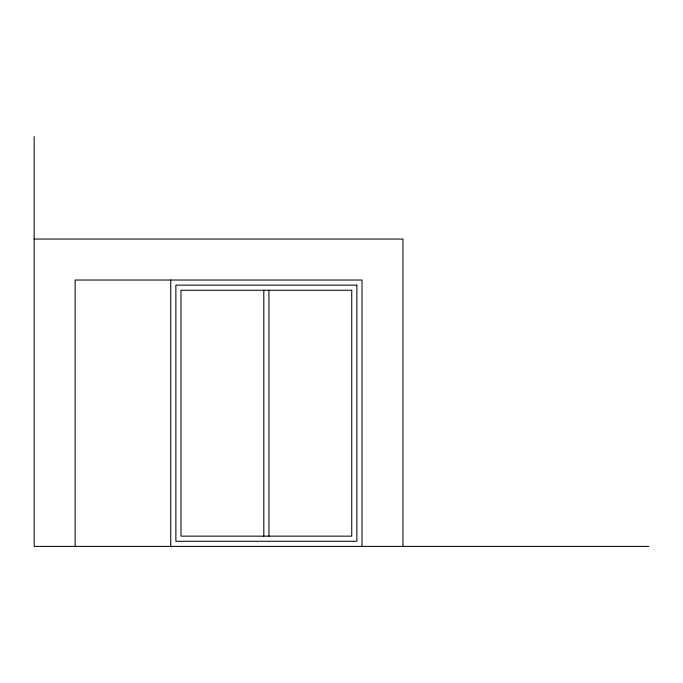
<?xml version="1.0" encoding="UTF-8"?>
<svg xmlns="http://www.w3.org/2000/svg" width="683" height="683" viewBox="0 0 683 683"><rect width="100%" height="100%" fill="white"/><g stroke="black" fill="none" stroke-linecap="round" stroke-linejoin="round"><path stroke-width="1.02" d="M34.15 239.05L402.97 239.05L402.97 546.4M648.85 546.4L34.15 546.4L34.15 136.6M361.99 546.4L361.99 280.03L75.13 280.03L75.13 546.4M268.931 290.275L268.931 536.155M263.809 290.275L263.809 536.155M170.75 280.03L170.75 546.4M356.868 285.152L175.873 285.152L175.873 541.278L356.868 541.278L356.868 285.152M351.745 290.275L180.995 290.275L180.995 536.155L351.745 536.155L351.745 290.275"/></g></svg>
